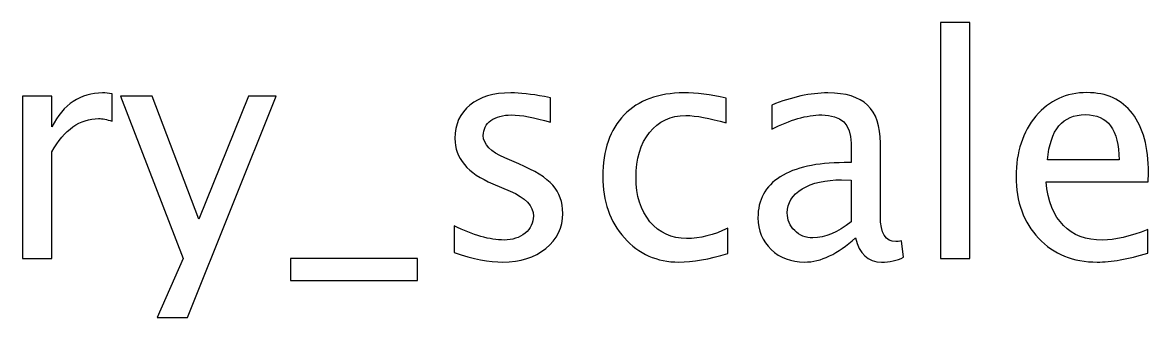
# Model space of a CAD drawing. Header units: centimetres. Extents: x -40.8 to 37.3, y -24.7 to 43.3.
# Drawn here: x -19.4 to -16.279, y 29.706 to 30.522 of the extents above; entities that cross this region are included whole.
import ezdxf

# ---------------------------------------------------------------- set-up
doc = ezdxf.new("R2010")
doc.units = ezdxf.units.CM
doc.header["$MEASUREMENT"] = 0
doc.layers.add('Layer 1', color=7, linetype='Continuous')

msp = doc.modelspace()

# ---------------------------------------------------------------- linework, layer by layer
at = {"layer": 'Layer 1'}
for points, knots in [([(-16.855, 29.8694), (-16.855, 29.8694), (-16.855, 30.52218), (-16.855, 30.52218), (-16.855, 30.52218), (-16.855, 30.52218), (-16.77372, 30.52218), (-16.77372, 30.52218), (-16.77372, 30.52218), (-16.77372, 30.52218), (-16.77372, 29.8694), (-16.77372, 29.8694), (-16.77372, 29.8694), (-16.77372, 29.8694), (-16.855, 29.8694), (-16.855, 29.8694)], [0, 0, 0, 0, 0.2, 0.2, 0.2, 0.2, 0.4, 0.4, 0.4, 0.4, 0.6, 0.6, 0.6, 0.6, 1, 1, 1, 1]), ([(-19.39996, 29.8694), (-19.39996, 29.8694), (-19.39996, 30.31814), (-19.39996, 30.31814), (-19.39996, 30.31814), (-19.39996, 30.31814), (-19.31868, 30.31814), (-19.31868, 30.31814), (-19.31868, 30.31814), (-19.31868, 30.31814), (-19.31868, 30.23333), (-19.31868, 30.23333), (-19.31868, 30.23333), (-19.28636, 30.29612), (-19.23952, 30.32745), (-19.17799, 30.32745), (-19.17799, 30.32745), (-19.16967, 30.32745), (-19.16092, 30.32674), (-19.15189, 30.32533), (-19.15189, 30.32533), (-19.15189, 30.32533), (-19.15189, 30.24927), (-19.15189, 30.24927), (-19.15189, 30.24927), (-19.166, 30.25393), (-19.17841, 30.25633), (-19.18914, 30.25633), (-19.18914, 30.25633), (-19.24079, 30.25633), (-19.28397, 30.22585), (-19.31868, 30.16475), (-19.31868, 30.16475), (-19.31868, 30.16475), (-19.31868, 29.8694), (-19.31868, 29.8694), (-19.31868, 29.8694), (-19.31868, 29.8694), (-19.39996, 29.8694), (-19.39996, 29.8694)], [0, 0, 0, 0, 0.0909091, 0.0909091, 0.0909091, 0.0909091, 0.1818182, 0.1818182, 0.1818182, 0.1818182, 0.2727273, 0.2727273, 0.2727273, 0.2727273, 0.3636364, 0.3636364, 0.3636364, 0.3636364, 0.4545455, 0.4545455, 0.4545455, 0.4545455, 0.5454545, 0.5454545, 0.5454545, 0.5454545, 0.6363636, 0.6363636, 0.6363636, 0.6363636, 0.7272727, 0.7272727, 0.7272727, 0.7272727, 0.8181818, 0.8181818, 0.8181818, 0.8181818, 1, 1, 1, 1]), ([(-19.027, 29.70599), (-19.027, 29.70599), (-18.95419, 29.86884), (-18.95419, 29.86884), (-18.95419, 29.86884), (-18.95419, 29.86884), (-19.12804, 30.31814), (-19.12804, 30.31814), (-19.12804, 30.31814), (-19.12804, 30.31814), (-19.04083, 30.31814), (-19.04083, 30.31814), (-19.04083, 30.31814), (-19.04083, 30.31814), (-18.91157, 29.97834), (-18.91157, 29.97834), (-18.91157, 29.97834), (-18.91157, 29.97834), (-18.77371, 30.31814), (-18.77371, 30.31814), (-18.77371, 30.31814), (-18.77371, 30.31814), (-18.69708, 30.31814), (-18.69708, 30.31814), (-18.69708, 30.31814), (-18.69708, 30.31814), (-18.94233, 29.70599), (-18.94233, 29.70599), (-18.94233, 29.70599), (-18.94233, 29.70599), (-19.027, 29.70599), (-19.027, 29.70599)], [0, 0, 0, 0, 0.1111111, 0.1111111, 0.1111111, 0.1111111, 0.2222222, 0.2222222, 0.2222222, 0.2222222, 0.3333333, 0.3333333, 0.3333333, 0.3333333, 0.4444444, 0.4444444, 0.4444444, 0.4444444, 0.5555556, 0.5555556, 0.5555556, 0.5555556, 0.6666667, 0.6666667, 0.6666667, 0.6666667, 0.7777778, 0.7777778, 0.7777778, 0.7777778, 1, 1, 1, 1]), ([(-18.20389, 29.88549), (-18.20389, 29.88549), (-18.20389, 29.95999), (-18.20389, 29.95999), (-18.20389, 29.95999), (-18.15069, 29.93346), (-18.10454, 29.9202), (-18.06517, 29.9202), (-18.06517, 29.9202), (-18.04175, 29.9202), (-18.02228, 29.92655), (-18.00689, 29.93925), (-18.00689, 29.93925), (-17.99151, 29.95181), (-17.98375, 29.96761), (-17.98375, 29.98666), (-17.98375, 29.98666), (-17.98375, 30.01446), (-18.00534, 30.03746), (-18.04852, 30.05567), (-18.04852, 30.05567), (-18.04852, 30.05567), (-18.09608, 30.07585), (-18.09608, 30.07585), (-18.09608, 30.07585), (-18.16621, 30.10492), (-18.20135, 30.14697), (-18.20135, 30.20158), (-18.20135, 30.20158), (-18.20135, 30.24066), (-18.18752, 30.27143), (-18.15986, 30.29386), (-18.15986, 30.29386), (-18.1322, 30.3163), (-18.09424, 30.32745), (-18.04612, 30.32745), (-18.04612, 30.32745), (-18.02115, 30.32745), (-17.9901, 30.32406), (-17.95327, 30.31715), (-17.95327, 30.31715), (-17.95327, 30.31715), (-17.93634, 30.3139), (-17.93634, 30.3139), (-17.93634, 30.3139), (-17.93634, 30.3139), (-17.93634, 30.24617), (-17.93634, 30.24617), (-17.93634, 30.24617), (-17.98164, 30.25971), (-18.01776, 30.26649), (-18.04471, 30.26649), (-18.04471, 30.26649), (-18.06842, 30.26649), (-18.08719, 30.26127), (-18.10144, 30.25097), (-18.10144, 30.25097), (-18.11555, 30.24066), (-18.12261, 30.22684), (-18.12261, 30.20948), (-18.12261, 30.20948), (-18.12261, 30.18507), (-18.10285, 30.16432), (-18.0632, 30.14753), (-18.0632, 30.14753), (-18.0632, 30.14753), (-18.02411, 30.13102), (-18.02411, 30.13102), (-18.02411, 30.13102), (-17.9798, 30.11239), (-17.94847, 30.09264), (-17.93013, 30.0719), (-17.93013, 30.0719), (-17.91164, 30.05115), (-17.90247, 30.02519), (-17.90247, 29.99414), (-17.90247, 29.99414), (-17.90247, 29.95477), (-17.91799, 29.92246), (-17.94918, 29.8972), (-17.94918, 29.8972), (-17.98022, 29.87194), (-18.02002, 29.85924), (-18.06842, 29.85924), (-18.06842, 29.85924), (-18.10567, 29.85924), (-18.15069, 29.86799), (-18.20389, 29.88549)], [0, 0, 0, 0, 0.0434783, 0.0434783, 0.0434783, 0.0434783, 0.0869565, 0.0869565, 0.0869565, 0.0869565, 0.1304348, 0.1304348, 0.1304348, 0.1304348, 0.173913, 0.173913, 0.173913, 0.173913, 0.2173913, 0.2173913, 0.2173913, 0.2173913, 0.2608696, 0.2608696, 0.2608696, 0.2608696, 0.3043478, 0.3043478, 0.3043478, 0.3043478, 0.3478261, 0.3478261, 0.3478261, 0.3478261, 0.3913043, 0.3913043, 0.3913043, 0.3913043, 0.4347826, 0.4347826, 0.4347826, 0.4347826, 0.4782609, 0.4782609, 0.4782609, 0.4782609, 0.5217391, 0.5217391, 0.5217391, 0.5217391, 0.5652174, 0.5652174, 0.5652174, 0.5652174, 0.6086957, 0.6086957, 0.6086957, 0.6086957, 0.6521739, 0.6521739, 0.6521739, 0.6521739, 0.6956522, 0.6956522, 0.6956522, 0.6956522, 0.7391304, 0.7391304, 0.7391304, 0.7391304, 0.7826087, 0.7826087, 0.7826087, 0.7826087, 0.826087, 0.826087, 0.826087, 0.826087, 0.8695652, 0.8695652, 0.8695652, 0.8695652, 0.9130435, 0.9130435, 0.9130435, 0.9130435, 1, 1, 1, 1]), ([(-17.44457, 29.88295), (-17.4972, 29.86714), (-17.54264, 29.85924), (-17.58088, 29.85924), (-17.58088, 29.85924), (-17.64156, 29.85924), (-17.69179, 29.88168), (-17.73173, 29.92641), (-17.73173, 29.92641), (-17.77166, 29.97128), (-17.7917, 30.02787), (-17.7917, 30.09603), (-17.7917, 30.09603), (-17.7917, 30.16884), (-17.77194, 30.22571), (-17.73243, 30.26635), (-17.73243, 30.26635), (-17.69292, 30.30713), (-17.63775, 30.32745), (-17.56691, 30.32745), (-17.56691, 30.32745), (-17.53205, 30.32745), (-17.49283, 30.32265), (-17.44965, 30.31306), (-17.44965, 30.31306), (-17.44965, 30.31306), (-17.44965, 30.24447), (-17.44965, 30.24447), (-17.44965, 30.24447), (-17.49551, 30.25802), (-17.5329, 30.26479), (-17.56169, 30.26479), (-17.56169, 30.26479), (-17.60346, 30.26479), (-17.6369, 30.24913), (-17.66188, 30.21795), (-17.66188, 30.21795), (-17.68685, 30.18676), (-17.69941, 30.14513), (-17.69941, 30.0932), (-17.69941, 30.0932), (-17.69941, 30.04283), (-17.68643, 30.00219), (-17.66061, 29.971), (-17.66061, 29.971), (-17.63478, 29.93996), (-17.60106, 29.92443), (-17.55915, 29.92443), (-17.55915, 29.92443), (-17.52204, 29.92443), (-17.48394, 29.93403), (-17.44457, 29.95322), (-17.44457, 29.95322), (-17.44457, 29.95322), (-17.44457, 29.88295), (-17.44457, 29.88295)], [0, 0, 0, 0, 0.0666667, 0.0666667, 0.0666667, 0.0666667, 0.1333333, 0.1333333, 0.1333333, 0.1333333, 0.2, 0.2, 0.2, 0.2, 0.2666667, 0.2666667, 0.2666667, 0.2666667, 0.3333333, 0.3333333, 0.3333333, 0.3333333, 0.4, 0.4, 0.4, 0.4, 0.4666667, 0.4666667, 0.4666667, 0.4666667, 0.5333333, 0.5333333, 0.5333333, 0.5333333, 0.6, 0.6, 0.6, 0.6, 0.6666667, 0.6666667, 0.6666667, 0.6666667, 0.7333333, 0.7333333, 0.7333333, 0.7333333, 0.8, 0.8, 0.8, 0.8, 0.8666667, 0.8666667, 0.8666667, 0.8666667, 1, 1, 1, 1]), ([(-17.09122, 29.92655), (-17.14004, 29.88168), (-17.18703, 29.85924), (-17.23219, 29.85924), (-17.23219, 29.85924), (-17.2693, 29.85924), (-17.3002, 29.87081), (-17.32462, 29.89409), (-17.32462, 29.89409), (-17.34917, 29.91738), (-17.36145, 29.94673), (-17.36145, 29.98215), (-17.36145, 29.98215), (-17.36145, 30.03111), (-17.34084, 30.06879), (-17.29964, 30.09504), (-17.29964, 30.09504), (-17.25843, 30.12128), (-17.19931, 30.13441), (-17.12226, 30.13441), (-17.12226, 30.13441), (-17.12226, 30.13441), (-17.10321, 30.13441), (-17.10321, 30.13441), (-17.10321, 30.13441), (-17.10321, 30.13441), (-17.10321, 30.18845), (-17.10321, 30.18845), (-17.10321, 30.18845), (-17.10321, 30.24052), (-17.13031, 30.26649), (-17.18463, 30.26649), (-17.18463, 30.26649), (-17.22668, 30.26649), (-17.27269, 30.25322), (-17.3225, 30.22669), (-17.3225, 30.22669), (-17.3225, 30.22669), (-17.3225, 30.29358), (-17.3225, 30.29358), (-17.3225, 30.29358), (-17.26775, 30.31616), (-17.2161, 30.32745), (-17.1677, 30.32745), (-17.1677, 30.32745), (-17.11789, 30.32745), (-17.08106, 30.31616), (-17.05749, 30.29344), (-17.05749, 30.29344), (-17.03379, 30.27072), (-17.02193, 30.23573), (-17.02193, 30.18845), (-17.02193, 30.18845), (-17.02193, 30.18845), (-17.02193, 29.98568), (-17.02193, 29.98568), (-17.02193, 29.98568), (-17.02193, 29.93925), (-17.00768, 29.91597), (-16.97903, 29.91597), (-16.97903, 29.91597), (-16.97551, 29.91597), (-16.97028, 29.91653), (-16.96337, 29.91766), (-16.96337, 29.91766), (-16.96337, 29.91766), (-16.95758, 29.8725), (-16.95758, 29.8725), (-16.95758, 29.8725), (-16.97607, 29.86361), (-16.99639, 29.85924), (-17.01869, 29.85924), (-17.01869, 29.85924), (-17.05665, 29.85924), (-17.08078, 29.88168), (-17.09122, 29.92655)], [0, 0, 0, 0, 0.05, 0.05, 0.05, 0.05, 0.1, 0.1, 0.1, 0.1, 0.15, 0.15, 0.15, 0.15, 0.2, 0.2, 0.2, 0.2, 0.25, 0.25, 0.25, 0.25, 0.3, 0.3, 0.3, 0.3, 0.35, 0.35, 0.35, 0.35, 0.4, 0.4, 0.4, 0.4, 0.45, 0.45, 0.45, 0.45, 0.5, 0.5, 0.5, 0.5, 0.55, 0.55, 0.55, 0.55, 0.6, 0.6, 0.6, 0.6, 0.65, 0.65, 0.65, 0.65, 0.7, 0.7, 0.7, 0.7, 0.75, 0.75, 0.75, 0.75, 0.8, 0.8, 0.8, 0.8, 0.85, 0.85, 0.85, 0.85, 0.9, 0.9, 0.9, 0.9, 1, 1, 1, 1]), ([(-16.28096, 29.88379), (-16.33557, 29.86742), (-16.38227, 29.85924), (-16.42122, 29.85924), (-16.42122, 29.85924), (-16.48768, 29.85924), (-16.54173, 29.88125), (-16.58336, 29.92514), (-16.58336, 29.92514), (-16.62499, 29.96902), (-16.64587, 30.02589), (-16.64587, 30.09588), (-16.64587, 30.09588), (-16.64587, 30.16376), (-16.62753, 30.2195), (-16.5907, 30.2631), (-16.5907, 30.2631), (-16.55387, 30.30656), (-16.50673, 30.3283), (-16.4493, 30.3283), (-16.4493, 30.3283), (-16.39497, 30.3283), (-16.35292, 30.30896), (-16.32329, 30.2703), (-16.32329, 30.2703), (-16.29366, 30.23163), (-16.27884, 30.17688), (-16.27884, 30.1059), (-16.27884, 30.1059), (-16.27884, 30.1059), (-16.27926, 30.08107), (-16.27926, 30.08107), (-16.27926, 30.08107), (-16.27926, 30.08107), (-16.5629, 30.08107), (-16.5629, 30.08107), (-16.5629, 30.08107), (-16.55104, 29.97382), (-16.49869, 29.9202), (-16.40598, 29.9202), (-16.40598, 29.9202), (-16.37197, 29.9202), (-16.33034, 29.9298), (-16.28096, 29.94899), (-16.28096, 29.94899), (-16.28096, 29.94899), (-16.28096, 29.88379), (-16.28096, 29.88379)], [0, 0, 0, 0, 0.0769231, 0.0769231, 0.0769231, 0.0769231, 0.1538462, 0.1538462, 0.1538462, 0.1538462, 0.2307692, 0.2307692, 0.2307692, 0.2307692, 0.3076923, 0.3076923, 0.3076923, 0.3076923, 0.3846154, 0.3846154, 0.3846154, 0.3846154, 0.4615385, 0.4615385, 0.4615385, 0.4615385, 0.5384615, 0.5384615, 0.5384615, 0.5384615, 0.6153846, 0.6153846, 0.6153846, 0.6153846, 0.6923077, 0.6923077, 0.6923077, 0.6923077, 0.7692308, 0.7692308, 0.7692308, 0.7692308, 0.8461538, 0.8461538, 0.8461538, 0.8461538, 1, 1, 1, 1]), ([(-16.55866, 30.14203), (-16.55866, 30.14203), (-16.36054, 30.14203), (-16.36054, 30.14203), (-16.36054, 30.14203), (-16.36054, 30.22557), (-16.39173, 30.26733), (-16.45396, 30.26733), (-16.45396, 30.26733), (-16.51661, 30.26733), (-16.55147, 30.22557), (-16.55866, 30.14203)], [0, 0, 0, 0, 0.25, 0.25, 0.25, 0.25, 0.5, 0.5, 0.5, 0.5, 1, 1, 1, 1]), ([(-17.10321, 29.97086), (-17.10321, 29.97086), (-17.10321, 30.08615), (-17.10321, 30.08615), (-17.10321, 30.08615), (-17.10321, 30.08615), (-17.12932, 30.08699), (-17.12932, 30.08699), (-17.12932, 30.08699), (-17.17447, 30.08699), (-17.21088, 30.07867), (-17.23868, 30.06202), (-17.23868, 30.06202), (-17.26634, 30.04523), (-17.28017, 30.02307), (-17.28017, 29.99541), (-17.28017, 29.99541), (-17.28017, 29.97608), (-17.27325, 29.95971), (-17.25956, 29.94631), (-17.25956, 29.94631), (-17.24573, 29.9329), (-17.22894, 29.92613), (-17.20905, 29.92613), (-17.20905, 29.92613), (-17.17518, 29.92613), (-17.1399, 29.94108), (-17.10321, 29.97086)], [0, 0, 0, 0, 0.125, 0.125, 0.125, 0.125, 0.25, 0.25, 0.25, 0.25, 0.375, 0.375, 0.375, 0.375, 0.5, 0.5, 0.5, 0.5, 0.625, 0.625, 0.625, 0.625, 0.75, 0.75, 0.75, 0.75, 1, 1, 1, 1]), ([(-18.65686, 29.80844), (-18.65686, 29.80844), (-18.65686, 29.8694), (-18.65686, 29.8694), (-18.65686, 29.8694), (-18.65686, 29.8694), (-18.30465, 29.8694), (-18.30465, 29.8694), (-18.30465, 29.8694), (-18.30465, 29.8694), (-18.30465, 29.80844), (-18.30465, 29.80844), (-18.30465, 29.80844), (-18.30465, 29.80844), (-18.65686, 29.80844), (-18.65686, 29.80844)], [0, 0, 0, 0, 0.2, 0.2, 0.2, 0.2, 0.4, 0.4, 0.4, 0.4, 0.6, 0.6, 0.6, 0.6, 1, 1, 1, 1])]:
    msp.add_open_spline(points, degree=3, knots=knots, dxfattribs=at)

doc.saveas('drawing.dxf')
